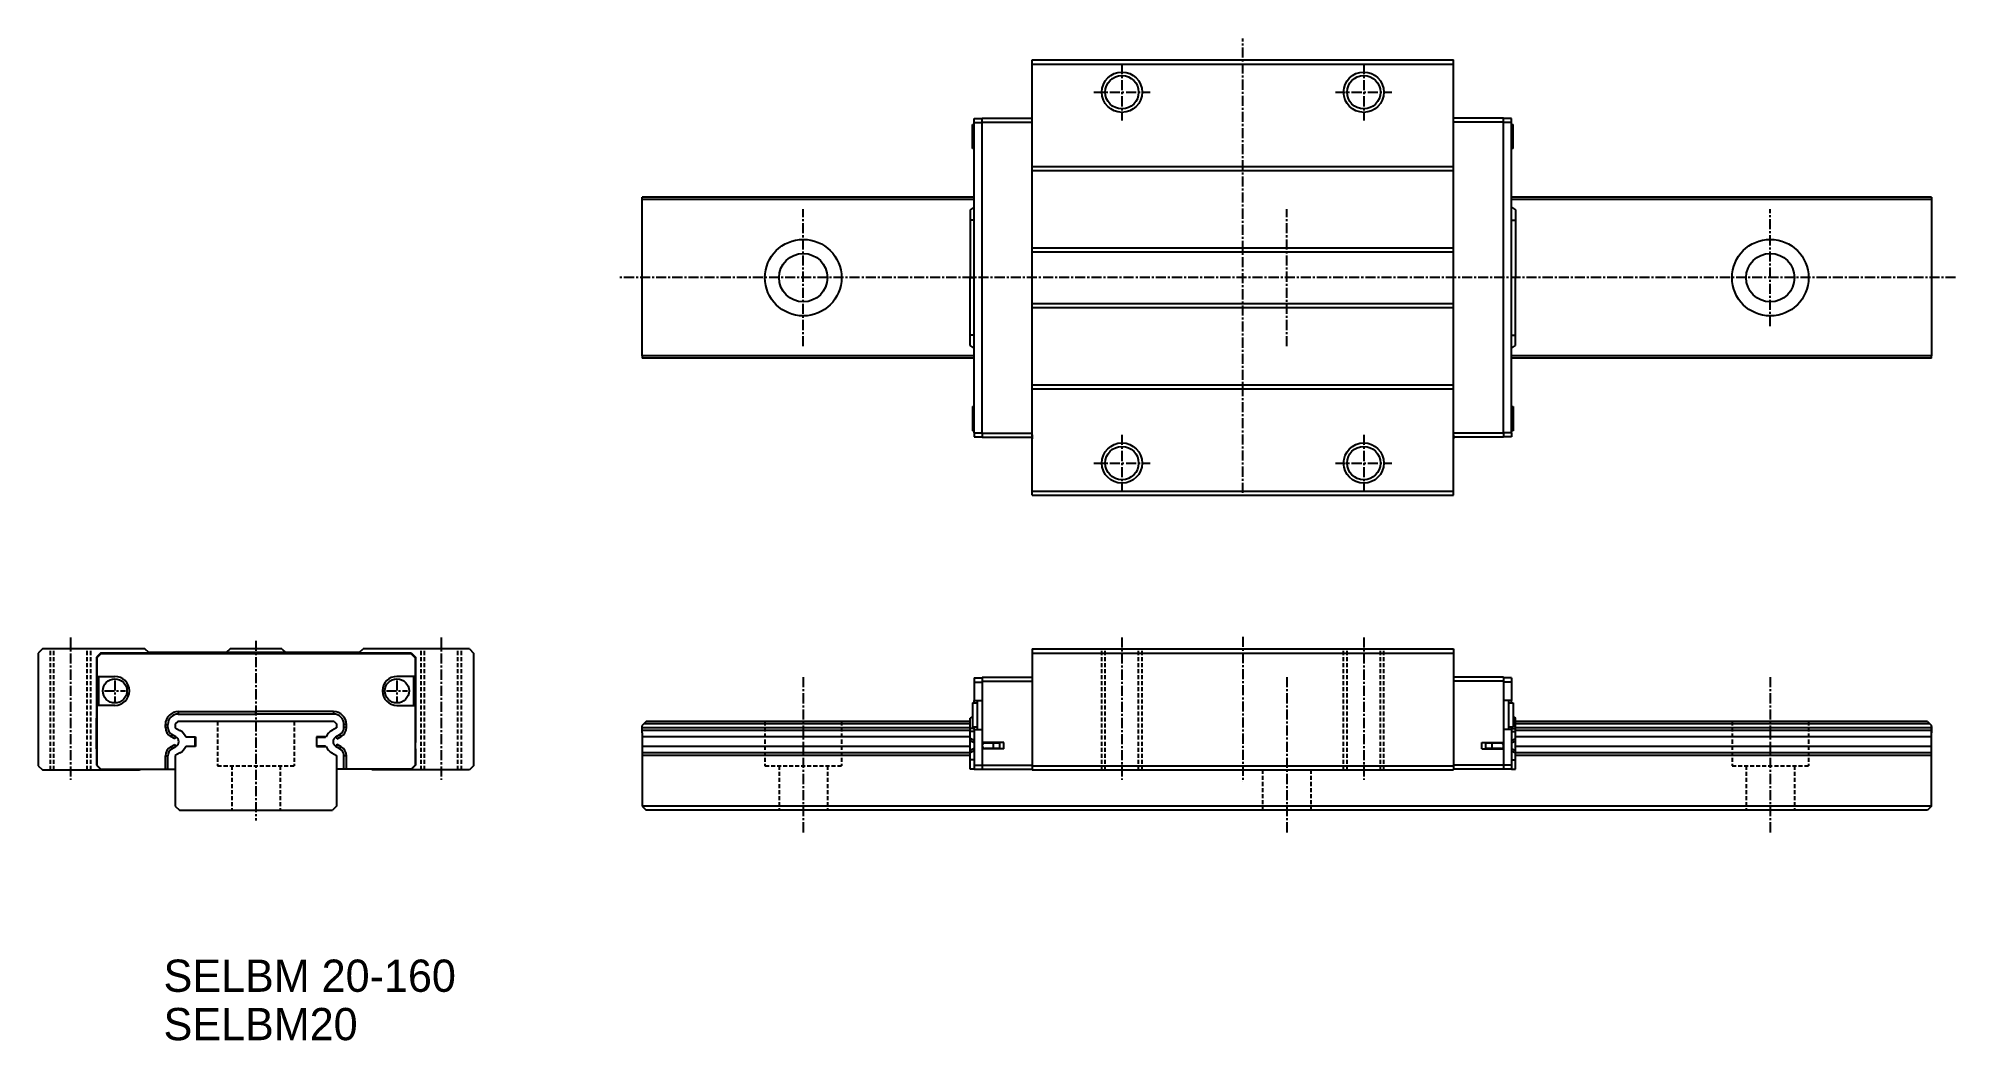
# Model space of a CAD drawing. Extents: x -31 to 207, y -11 to 113.
import ezdxf

# ---------------------------------------------------------------- set-up
doc = ezdxf.new("R2010")
doc.units = 0
doc.linetypes.add('CENTER', pattern=[2, 1.25, -0.25, 0.25, -0.25])
doc.linetypes.add('DASHED', pattern=[0.75, 0.5, -0.25])
doc.layers.get('0').update_dxf_attribs({"linetype": 'CONTINUOUS'})
doc.layers.add('CENTER', color=1, linetype='CENTER')

msp = doc.modelspace()

# ---------------------------------------------------------------- linework, layer by layer
at = {"color": 7, "linetype": 'CONTINUOUS'}
for p, q in [((92.05, 110.62), (144.35, 110.62)), ((92.05, 56.62), (92.05, 110.62)), ((92.05, 110.12), (144.35, 110.12)), ((144.35, 56.62), (144.35, 110.62)), ((84.65, 99.62), (84.65, 102.62)), ((84.65, 102.62), (84.85, 102.62)), ((84.85, 102.87), (84.85, 103.37)), ((84.85, 103.37), (85.85, 103.37)), ((84.85, 64.37), (84.85, 102.87)), ((84.85, 102.87), (85.85, 102.87)), ((85.85, 103.42), (92.05, 103.42)), ((85.85, 102.92), (85.85, 103.42)), ((85.85, 64.32), (85.85, 102.92)), ((85.85, 102.92), (92.05, 102.92)), ((92.05, 103.12), (92.05, 103.62)), ((144.35, 103.12), (144.35, 103.62)), ((150.55, 103.42), (144.35, 103.42)), ((150.55, 102.92), (144.35, 102.92)), ((150.55, 102.92), (150.55, 103.42)), ((151.55, 103.37), (150.55, 103.37)), ((150.55, 64.32), (150.55, 102.92)), ((151.55, 102.87), (150.55, 102.87)), ((151.55, 102.87), (151.55, 103.37)), ((151.55, 64.37), (151.55, 102.87)), ((151.55, 102.62), (151.75, 102.62)), ((151.75, 99.62), (151.75, 102.62)), ((84.85, 99.62), (84.65, 99.62)), ((151.75, 99.62), (151.55, 99.62)), ((92.05, 97.42), (144.35, 97.42)), ((92.05, 96.92), (144.35, 96.92)), ((84.85, 93.62), (43.65, 93.62)), ((43.65, 93.32), (43.65, 93.62)), ((84.85, 93.32), (43.65, 93.32)), ((43.65, 73.92), (43.65, 93.32)), ((167.1, 93.62), (151.55, 93.62)), ((167.1, 93.32), (151.55, 93.32)), ((203.65, 93.62), (162.45, 93.62)), ((203.65, 93.32), (162.45, 93.32)), ((203.65, 93.62), (203.65, 93.32)), ((203.65, 93.32), (203.65, 73.92)), ((84.85, 92.35), (84.35, 92.05)), ((84.35, 92.05), (84.35, 90.75)), ((84.35, 90.75), (84.35, 83.62)), ((84.85, 90.75), (84.35, 90.75)), ((151.55, 92.35), (152.05, 92.05)), ((151.55, 90.75), (152.05, 90.75)), ((152.05, 92.05), (152.05, 90.75)), ((152.05, 90.75), (152.05, 83.62)), ((92.05, 87.32), (144.35, 87.32)), ((92.05, 86.82), (144.35, 86.82)), ((84.35, 76.49), (84.35, 83.62)), ((84.35, 83.62), (84.85, 83.62)), ((152.05, 83.62), (151.55, 83.62)), ((152.05, 76.49), (152.05, 83.62)), ((92.05, 80.42), (144.35, 80.42)), ((92.05, 79.92), (144.35, 79.92)), ((84.85, 76.49), (84.35, 76.49)), ((84.35, 75.19), (84.35, 76.49)), ((151.55, 76.49), (152.05, 76.49)), ((152.05, 75.19), (152.05, 76.49)), ((84.85, 73.92), (43.65, 73.92)), ((43.65, 73.92), (43.65, 73.62)), ((84.85, 74.89), (84.35, 75.19)), ((151.55, 74.89), (152.05, 75.19)), ((167.1, 73.92), (151.55, 73.92)), ((203.65, 73.92), (162.45, 73.92)), ((203.65, 73.62), (203.65, 73.92)), ((84.85, 73.62), (43.65, 73.62)), ((167.1, 73.62), (151.55, 73.62)), ((203.65, 73.62), (162.45, 73.62)), ((92.05, 70.32), (144.35, 70.32)), ((92.05, 69.82), (144.35, 69.82)), ((84.65, 67.62), (84.65, 64.62)), ((84.65, 67.62), (84.85, 67.62)), ((151.55, 67.62), (151.75, 67.62)), ((151.75, 67.62), (151.75, 64.62)), ((84.85, 64.62), (84.65, 64.62)), ((84.85, 64.37), (84.85, 63.87)), ((84.85, 64.37), (85.85, 64.37)), ((85.85, 64.32), (92.05, 64.32)), ((85.85, 64.32), (85.85, 63.82)), ((150.55, 64.32), (144.35, 64.32)), ((151.55, 64.37), (150.55, 64.37)), ((150.55, 64.32), (150.55, 63.82)), ((151.75, 64.62), (151.55, 64.62)), ((151.55, 64.37), (151.55, 63.87)), ((84.85, 63.87), (85.85, 63.87)), ((85.85, 63.82), (92.05, 63.82)), ((92.05, 64.12), (92.05, 63.62)), ((144.35, 64.12), (144.35, 63.62)), ((150.55, 63.82), (144.35, 63.82)), ((151.55, 63.87), (150.55, 63.87)), ((92.05, 57.12), (144.35, 57.12)), ((92.05, 56.62), (144.35, 56.62)), ((-30.77, 37.56), (-31.27, 37.06)), ((-31.27, 37.06), (-31.27, 23.06)), ((-18.07, 37.56), (-30.77, 37.56)), ((-23.57, 37.06), (-24.07, 36.56)), ((-24.07, 36.56), (-24.07, 28.96)), ((-23.52, 36.96), (-24.02, 36.46)), ((-24.02, 36.46), (-24.02, 34.16)), ((15.03, 37.06), (-23.57, 37.06)), ((14.98, 36.96), (-23.52, 36.96)), ((-17.57, 37.11), (-18.07, 37.56)), ((8.53, 37.11), (-17.57, 37.11)), ((-7.47, 37.56), (-7.97, 37.11)), ((-1.07, 37.56), (-7.47, 37.56)), ((-1.07, 37.56), (-0.57, 37.11)), ((8.53, 37.11), (9.03, 37.56)), ((22.23, 37.56), (9.03, 37.56)), ((14.98, 36.96), (15.48, 36.46)), ((15.03, 37.06), (15.53, 36.56)), ((15.48, 36.46), (15.48, 34.16)), ((15.53, 36.56), (15.53, 25.96)), ((22.23, 37.56), (22.73, 37.06)), ((22.73, 37.06), (22.73, 23.06)), ((92.05, 37.56), (144.35, 37.56)), ((92.05, 37.56), (92.05, 34.06)), ((92.05, 37.06), (144.35, 37.06)), ((144.35, 37.56), (144.35, 34.06)), ((-24.02, 34.16), (-21.77, 34.16)), ((-23.82, 34.16), (-23.82, 30.56)), ((15.48, 34.16), (13.23, 34.16)), ((15.28, 34.16), (15.28, 30.56)), ((84.85, 33.96), (84.85, 33.46)), ((84.85, 33.96), (85.85, 33.96)), ((84.85, 33.46), (84.85, 31.16)), ((84.85, 33.46), (85.85, 33.46)), ((85.85, 34.06), (92.05, 34.06)), ((85.85, 34.06), (85.85, 33.56)), ((85.85, 33.56), (85.85, 25.96)), ((85.85, 33.56), (92.05, 33.56)), ((92.05, 34.06), (92.05, 23.06)), ((144.35, 34.06), (144.35, 23.06)), ((150.55, 34.06), (144.35, 34.06)), ((150.55, 33.56), (144.35, 33.56)), ((150.55, 34.06), (150.55, 33.56)), ((151.55, 33.96), (150.55, 33.96)), ((150.55, 33.56), (150.55, 25.96)), ((151.55, 33.46), (150.55, 33.46)), ((151.55, 33.96), (151.55, 33.46)), ((151.55, 33.46), (151.55, 31.16)), ((84.85, 30.86), (84.85, 31.16)), ((84.85, 31.16), (85.85, 31.16)), ((85.25, 31.16), (85.25, 27.56)), ((151.55, 31.16), (150.55, 31.16)), ((151.15, 31.16), (151.15, 27.56)), ((151.55, 30.86), (151.55, 31.16)), ((-24.07, 28.96), (-24.02, 28.96)), ((-24.07, 25.16), (-24.07, 28.96)), ((-24.02, 30.56), (-24.02, 23.16)), ((-21.77, 30.56), (-24.02, 30.56)), ((-13.97, 28.56), (-14.27, 28.26)), ((5.43, 28.56), (-13.97, 28.56)), ((-13.9, 29.79), (-4.27, 29.79)), ((-13.9, 29.79), (-13.9, 29.49)), ((-13.9, 29.49), (-4.27, 29.49)), ((5.36, 29.79), (-4.27, 29.79)), ((-4.27, 29.49), (-4.27, 29.79)), ((5.36, 29.49), (-4.27, 29.49)), ((5.36, 29.79), (5.36, 29.49)), ((5.43, 28.56), (5.73, 28.26)), ((13.23, 30.56), (15.48, 30.56)), ((15.48, 30.56), (15.48, 23.16)), ((44.15, 28.56), (43.65, 28.06)), ((84.35, 28.56), (44.15, 28.56)), ((84.65, 29.17), (84.35, 28.99)), ((84.35, 27.69), (84.35, 28.99)), ((84.65, 30.86), (85.25, 30.86)), ((84.65, 30.86), (84.65, 27.86)), ((151.15, 30.86), (151.75, 30.86)), ((151.75, 30.86), (151.75, 27.86)), ((151.75, 29.17), (152.05, 28.99)), ((152.05, 27.69), (152.05, 28.99)), ((164.1, 28.56), (152.05, 28.56)), ((203.15, 28.56), (160.45, 28.56)), ((203.15, 28.56), (203.65, 28.06)), ((-15.5, 27.82), (-15.5, 28.19)), ((-15.5, 28.19), (-15.2, 28.19)), ((-15.5, 27.82), (-15.2, 27.82)), ((-15.2, 27.82), (-15.2, 28.19)), ((-14.85, 26.7), (-14.7, 26.96)), ((-14.34, 26.41), (-14.85, 26.7)), ((-14.19, 26.67), (-14.7, 26.96)), ((-14.34, 26.41), (-14.19, 26.67)), ((-14.27, 28.26), (-14.27, 27.78)), ((-14.27, 27.78), (-13.71, 27.46)), ((-12.98, 26.66), (-11.77, 26.66)), ((-12.89, 26.61), (-12.91, 26.66)), ((-11.82, 26.61), (-12.89, 26.61)), ((-11.82, 25.51), (-11.82, 26.61)), ((-11.77, 26.66), (-11.77, 25.46)), ((3.23, 26.66), (3.23, 25.46)), ((4.45, 26.66), (3.23, 26.66)), ((3.28, 26.61), (4.35, 26.61)), ((3.28, 25.51), (3.28, 26.61)), ((4.35, 26.61), (4.38, 26.66)), ((5.73, 27.78), (5.17, 27.46)), ((5.66, 26.67), (6.16, 26.96)), ((5.81, 26.41), (5.66, 26.67)), ((5.73, 28.26), (5.73, 27.78)), ((5.81, 26.41), (6.31, 26.7)), ((6.31, 26.7), (6.16, 26.96)), ((6.96, 28.19), (6.66, 28.19)), ((6.66, 27.82), (6.66, 28.19)), ((6.96, 27.82), (6.66, 27.82)), ((6.96, 27.82), (6.96, 28.19)), ((43.65, 27.16), (43.65, 28.06)), ((84.35, 27.78), (43.65, 27.78)), ((84.35, 27.46), (43.65, 27.46)), ((43.65, 27.16), (43.65, 26.84)), ((43.65, 26.84), (43.65, 18.06)), ((84.35, 26.66), (43.65, 26.66)), ((84.35, 28.26), (43.85, 28.26)), ((84.35, 27.32), (84.35, 27.69)), ((84.85, 27.69), (84.35, 27.69)), ((84.35, 26.46), (84.35, 27.32)), ((84.85, 27.32), (84.35, 27.32)), ((84.35, 26.17), (84.35, 26.46)), ((84.85, 26.2), (84.35, 26.46)), ((85.25, 27.86), (84.65, 27.86)), ((84.85, 27.56), (84.85, 27.86)), ((84.85, 27.56), (84.85, 23.16)), ((84.85, 27.56), (85.85, 27.56)), ((151.55, 27.56), (150.55, 27.56)), ((151.75, 27.86), (151.15, 27.86)), ((151.55, 27.56), (151.55, 27.86)), ((151.55, 27.69), (152.05, 27.69)), ((151.55, 27.56), (151.55, 23.16)), ((151.55, 27.32), (152.05, 27.32)), ((151.55, 26.2), (152.05, 26.46)), ((164.1, 28.26), (152.05, 28.26)), ((164.1, 27.78), (152.05, 27.78)), ((152.05, 27.32), (152.05, 27.69)), ((164.1, 27.46), (152.05, 27.46)), ((152.05, 26.46), (152.05, 27.32)), ((164.1, 26.66), (152.05, 26.66)), ((152.05, 26.17), (152.05, 26.46)), ((203.45, 28.26), (160.45, 28.26)), ((203.65, 27.78), (160.45, 27.78)), ((203.65, 27.46), (160.45, 27.46)), ((203.65, 26.66), (160.45, 26.66)), ((203.65, 26.84), (203.65, 28.06)), ((203.65, 27.96), (203.65, 27.16)), ((203.65, 27.46), (203.65, 27.78)), ((203.65, 18.06), (203.65, 26.84)), ((-24.07, 25.16), (-24.07, 23.16)), ((-24.07, 25.16), (-24.02, 25.16)), ((-15.5, 24.3), (-15.2, 24.3)), ((-15.5, 22.66), (-15.5, 24.3)), ((-15.2, 22.66), (-15.2, 24.3)), ((-14.85, 25.42), (-14.34, 25.71)), ((-14.85, 25.42), (-14.7, 25.16)), ((-14.7, 25.16), (-14.19, 25.45)), ((-14.34, 25.71), (-14.19, 25.45)), ((-13.71, 24.66), (-14.27, 24.34)), ((-14.27, 24.34), (-14.27, 18.06)), ((-11.77, 25.46), (-12.98, 25.46)), ((-12.91, 25.46), (-12.89, 25.51)), ((-12.89, 25.51), (-11.82, 25.51)), ((3.23, 25.46), (4.45, 25.46)), ((4.35, 25.51), (3.28, 25.51)), ((4.38, 25.46), (4.35, 25.51)), ((5.17, 24.66), (5.73, 24.34)), ((5.81, 25.71), (5.66, 25.45)), ((6.16, 25.16), (5.66, 25.45)), ((5.73, 24.34), (5.73, 18.06)), ((6.31, 25.42), (5.81, 25.71)), ((6.31, 25.42), (6.16, 25.16)), ((6.96, 24.3), (6.66, 24.3)), ((6.66, 22.66), (6.66, 24.3)), ((6.96, 22.66), (6.96, 24.3)), ((15.53, 25.96), (15.48, 25.96)), ((15.53, 25.16), (15.48, 25.16)), ((15.53, 25.16), (15.53, 25.96)), ((15.53, 25.16), (15.53, 23.16)), ((84.35, 25.46), (43.65, 25.46)), ((84.35, 24.66), (43.65, 24.66)), ((84.35, 24.34), (43.65, 24.34)), ((84.35, 24.95), (84.35, 26.17)), ((84.85, 25.91), (84.35, 26.17)), ((84.85, 25.21), (84.35, 24.95)), ((84.35, 24.66), (84.35, 24.95)), ((84.85, 24.92), (84.35, 24.66)), ((84.35, 23.8), (84.35, 24.66)), ((84.35, 22.66), (84.35, 23.8)), ((84.85, 23.8), (84.35, 23.8)), ((88.55, 25.96), (85.85, 25.96)), ((85.85, 25.96), (85.85, 25.16)), ((88.55, 25.16), (85.85, 25.16)), ((85.85, 25.16), (85.85, 23.16)), ((86.2, 25.91), (87.25, 25.91)), ((87.25, 25.21), (86.2, 25.21)), ((86.65, 25.91), (86.65, 25.96)), ((86.65, 25.16), (86.65, 25.21)), ((87.11, 25.91), (87.11, 25.96)), ((87.11, 25.16), (87.11, 25.21)), ((87.25, 25.91), (88.05, 25.91)), ((87.25, 25.56), (87.25, 25.91)), ((87.25, 25.21), (87.25, 25.56)), ((88.05, 25.21), (87.25, 25.21)), ((88.05, 25.56), (88.05, 25.91)), ((88.05, 25.21), (88.05, 25.56)), ((88.55, 25.16), (88.55, 25.96)), ((147.85, 25.96), (150.55, 25.96)), ((147.85, 25.16), (147.85, 25.96)), ((147.85, 25.16), (150.55, 25.16)), ((148.35, 25.91), (149.15, 25.91)), ((148.35, 25.91), (149.15, 25.91)), ((148.35, 25.56), (148.35, 25.91)), ((148.35, 25.56), (148.35, 25.91)), ((148.35, 25.21), (148.35, 25.56)), ((148.35, 25.21), (148.35, 25.56)), ((149.15, 25.21), (148.35, 25.21)), ((149.15, 25.21), (148.35, 25.21)), ((149.15, 25.91), (150.2, 25.91)), ((149.15, 25.91), (150.2, 25.91)), ((149.15, 25.56), (149.15, 25.91)), ((149.15, 25.56), (149.15, 25.91)), ((149.15, 25.21), (149.15, 25.56)), ((149.15, 25.21), (149.15, 25.56)), ((150.2, 25.21), (149.15, 25.21)), ((150.2, 25.21), (149.15, 25.21)), ((149.29, 25.91), (149.29, 25.96)), ((149.29, 25.16), (149.29, 25.21)), ((149.75, 25.91), (149.75, 25.96)), ((149.75, 25.16), (149.75, 25.21)), ((150.55, 25.96), (150.55, 25.16)), ((150.55, 25.16), (150.55, 23.16)), ((151.55, 25.91), (152.05, 26.17)), ((151.55, 25.21), (152.05, 24.95)), ((151.55, 24.92), (152.05, 24.66)), ((151.55, 23.8), (152.05, 23.8)), ((152.05, 24.95), (152.05, 26.17)), ((164.1, 25.46), (152.05, 25.46)), ((152.05, 24.66), (152.05, 24.95)), ((152.05, 23.8), (152.05, 24.66)), ((164.1, 24.66), (152.05, 24.66)), ((164.1, 24.34), (152.05, 24.34)), ((152.05, 22.66), (152.05, 23.8)), ((203.65, 25.46), (160.45, 25.46)), ((203.65, 24.66), (160.45, 24.66)), ((203.65, 24.34), (160.45, 24.34)), ((-31.27, 23.06), (-30.77, 22.56)), ((-30.77, 22.56), (-18.74, 22.56)), ((-24.07, 23.16), (-23.57, 22.66)), ((-24.02, 23.16), (-23.52, 22.66)), ((-23.57, 22.66), (-23.52, 22.66)), ((-23.52, 22.66), (-15.5, 22.66)), ((-18.74, 22.56), (-18.52, 22.66)), ((-15.5, 22.66), (-15.2, 22.66)), ((-15.2, 22.66), (-14.27, 22.66)), ((6.66, 22.66), (5.73, 22.66)), ((6.96, 22.66), (6.66, 22.66)), ((14.98, 22.66), (6.96, 22.66)), ((10.21, 22.56), (9.99, 22.66)), ((22.23, 22.56), (10.21, 22.56)), ((15.48, 23.16), (14.98, 22.66)), ((15.03, 22.66), (14.98, 22.66)), ((15.53, 23.16), (15.03, 22.66)), ((22.73, 23.06), (22.23, 22.56)), ((84.85, 22.66), (84.35, 22.66)), ((84.85, 23.16), (84.85, 22.66)), ((84.85, 23.16), (85.85, 23.16)), ((84.85, 22.66), (85.85, 22.66)), ((85.85, 23.16), (85.85, 22.66)), ((85.85, 23.16), (92.05, 23.16)), ((85.85, 22.66), (92.05, 22.66)), ((92.05, 23.06), (144.35, 23.06)), ((92.05, 23.06), (92.05, 22.56)), ((92.05, 22.56), (144.35, 22.56)), ((150.55, 23.16), (144.35, 23.16)), ((144.35, 23.06), (144.35, 22.56)), ((150.55, 22.66), (144.35, 22.66)), ((150.55, 23.16), (150.55, 22.66)), ((151.55, 23.16), (150.55, 23.16)), ((151.55, 22.66), (150.55, 22.66)), ((151.55, 23.16), (151.55, 22.66)), ((151.55, 22.66), (152.05, 22.66)), ((-14.27, 18.06), (-13.77, 17.56)), ((-13.77, 17.56), (5.23, 17.56)), ((5.73, 18.06), (5.23, 17.56)), ((203.65, 18.06), (43.65, 18.06)), ((43.65, 18.06), (44.15, 17.56)), ((203.15, 17.56), (44.15, 17.56)), ((203.65, 18.06), (203.15, 17.56))]:
    msp.add_line(p, q, dxfattribs=at)
at = {"color": 3, "linetype": 'DASHED'}
for p, q in [((-29.77, 22.56), (-29.77, 37.56)), ((-29.33, 22.56), (-29.33, 37.56)), ((-25.2, 22.56), (-25.2, 37.56)), ((-24.77, 22.56), (-24.77, 37.56)), ((16.23, 22.56), (16.23, 37.56)), ((16.67, 22.56), (16.67, 37.56)), ((20.8, 22.56), (20.8, 37.56)), ((21.23, 22.56), (21.23, 37.56)), ((100.7, 22.56), (100.7, 37.56)), ((101.13, 22.56), (101.13, 37.56)), ((105.27, 22.56), (105.27, 37.56)), ((105.7, 22.56), (105.7, 37.56)), ((130.7, 22.56), (130.7, 37.56)), ((131.13, 22.56), (131.13, 37.56)), ((135.27, 22.56), (135.27, 37.56)), ((135.7, 22.56), (135.7, 37.56)), ((-9.02, 28.56), (-9.02, 23.06)), ((0.48, 28.56), (0.48, 23.06)), ((58.9, 28.56), (58.9, 23.06)), ((68.4, 28.56), (68.4, 23.06)), ((178.9, 28.56), (178.9, 23.06)), ((188.4, 28.56), (188.4, 23.06)), ((-9.02, 23.06), (0.48, 23.06)), ((-7.27, 23.06), (-7.27, 17.56)), ((-1.27, 23.06), (-1.27, 17.56)), ((58.9, 23.06), (68.4, 23.06)), ((60.65, 23.06), (60.65, 17.56)), ((66.65, 23.06), (66.65, 17.56)), ((120.65, 22.56), (120.65, 17.56)), ((126.65, 22.56), (126.65, 17.56)), ((178.9, 23.06), (188.4, 23.06)), ((180.65, 23.06), (180.65, 17.56)), ((186.65, 23.06), (186.65, 17.56))]:
    msp.add_line(p, q, dxfattribs=at)
at = {"color": 3, "linetype": 'CONTINUOUS'}
for centre in [(103.2, 106.62), (133.2, 106.62), (103.2, 60.62), (133.2, 60.62)]:
    msp.add_circle(centre, 2.5, dxfattribs=at)
at = {"color": 7, "linetype": 'CONTINUOUS'}
for centre, radius in [((103.2, 106.62), 2.07), ((133.2, 106.62), 2.07), ((63.65, 83.62), 4.75), ((183.65, 83.62), 4.75), ((63.65, 83.62), 3), ((183.65, 83.62), 3), ((103.2, 60.62), 2.07), ((133.2, 60.62), 2.07), ((-21.77, 32.36), 1.5), ((13.23, 32.36), 1.5)]:
    msp.add_circle(centre, radius, dxfattribs=at)
for centre, radius, start, end in [((-21.77, 32.36), 1.8, 270, 90), ((13.23, 32.36), 1.8, 90, 270), ((-13.9, 28.19), 1.6, 90.0008, 179.9992), ((-13.9, 28.19), 1.3, 90, 180), ((5.36, 28.19), 1.6, 0.0008, 89.9992), ((5.36, 28.19), 1.3, 0, 90), ((-14.2, 27.82), 1.3, 180, 240), ((-14.2, 27.82), 1, 180, 240), ((-14.54, 26.06), 0.7, 300, 60), ((-14.58, 25.95), 1.75, 24.1151, 60), ((6.05, 25.95), 1.75, 120, 155.8849), ((6.01, 26.06), 0.7, 120, 240), ((5.66, 27.82), 1, 300, 0), ((5.66, 27.82), 1.3, 300, 0), ((-14.2, 24.3), 1.3, 120, 180), ((-14.2, 24.3), 1, 120, 180), ((-14.58, 26.18), 1.75, 300, 335.8849), ((6.05, 26.18), 1.75, 204.1151, 240), ((5.66, 24.3), 1, 0, 60), ((5.66, 24.3), 1.3, 0, 60), ((86.2, 25.56), 0.35, 90, 180), ((86.2, 25.56), 0.35, 180, 270), ((150.2, 25.56), 0.35, 0, 90), ((150.2, 25.56), 0.35, 0, 90), ((150.2, 25.56), 0.35, 270, 0), ((150.2, 25.56), 0.35, 270, 0)]:
    msp.add_arc(centre, radius, start, end, dxfattribs=at)
at = {"layer": 'CENTER', "color": 1, "linetype": 'CENTER'}
for p, q in [((118.2, 56.93), (118.2, 113.3)), ((103.2, 110.12), (103.2, 103.12)), ((133.2, 110.12), (133.2, 103.12)), ((99.7, 106.62), (106.7, 106.62)), ((129.7, 106.62), (136.7, 106.62)), ((63.65, 75.12), (63.65, 92.12)), ((123.65, 75.12), (123.65, 92.12)), ((183.65, 77.62), (183.65, 92.12)), ((206.65, 83.62), (40.65, 83.62)), ((103.2, 64.12), (103.2, 57.12)), ((133.2, 64.12), (133.2, 57.12)), ((99.7, 60.62), (106.7, 60.62)), ((129.7, 60.62), (136.7, 60.62)), ((-27.27, 39), (-27.27, 21.31)), ((-4.27, 38.56), (-4.27, 16.3)), ((18.73, 39), (18.73, 21.31)), ((103.2, 39), (103.2, 21.31)), ((118.2, 39.06), (118.2, 21.06)), ((133.2, 39), (133.2, 21.31)), ((-21.77, 33.66), (-21.77, 31.06)), ((13.23, 33.66), (13.23, 31.06)), ((63.65, 34.06), (63.65, 14.56)), ((123.65, 34.06), (123.65, 14.56)), ((183.65, 34.06), (183.65, 14.56)), ((-23.07, 32.36), (-20.47, 32.36)), ((11.93, 32.36), (14.53, 32.36))]:
    msp.add_line(p, q, dxfattribs=at)

# ---------------------------------------------------------------- texts
at = {"color": 7, "linetype": 'CONTINUOUS'}
for s, p in [('SELBM 20-160', (-15.73, -4.97)), ('SELBM20', (-15.73, -10.97))]:
    msp.add_text(s, height=4, dxfattribs=at).set_placement(p)

doc.saveas('drawing.dxf')
